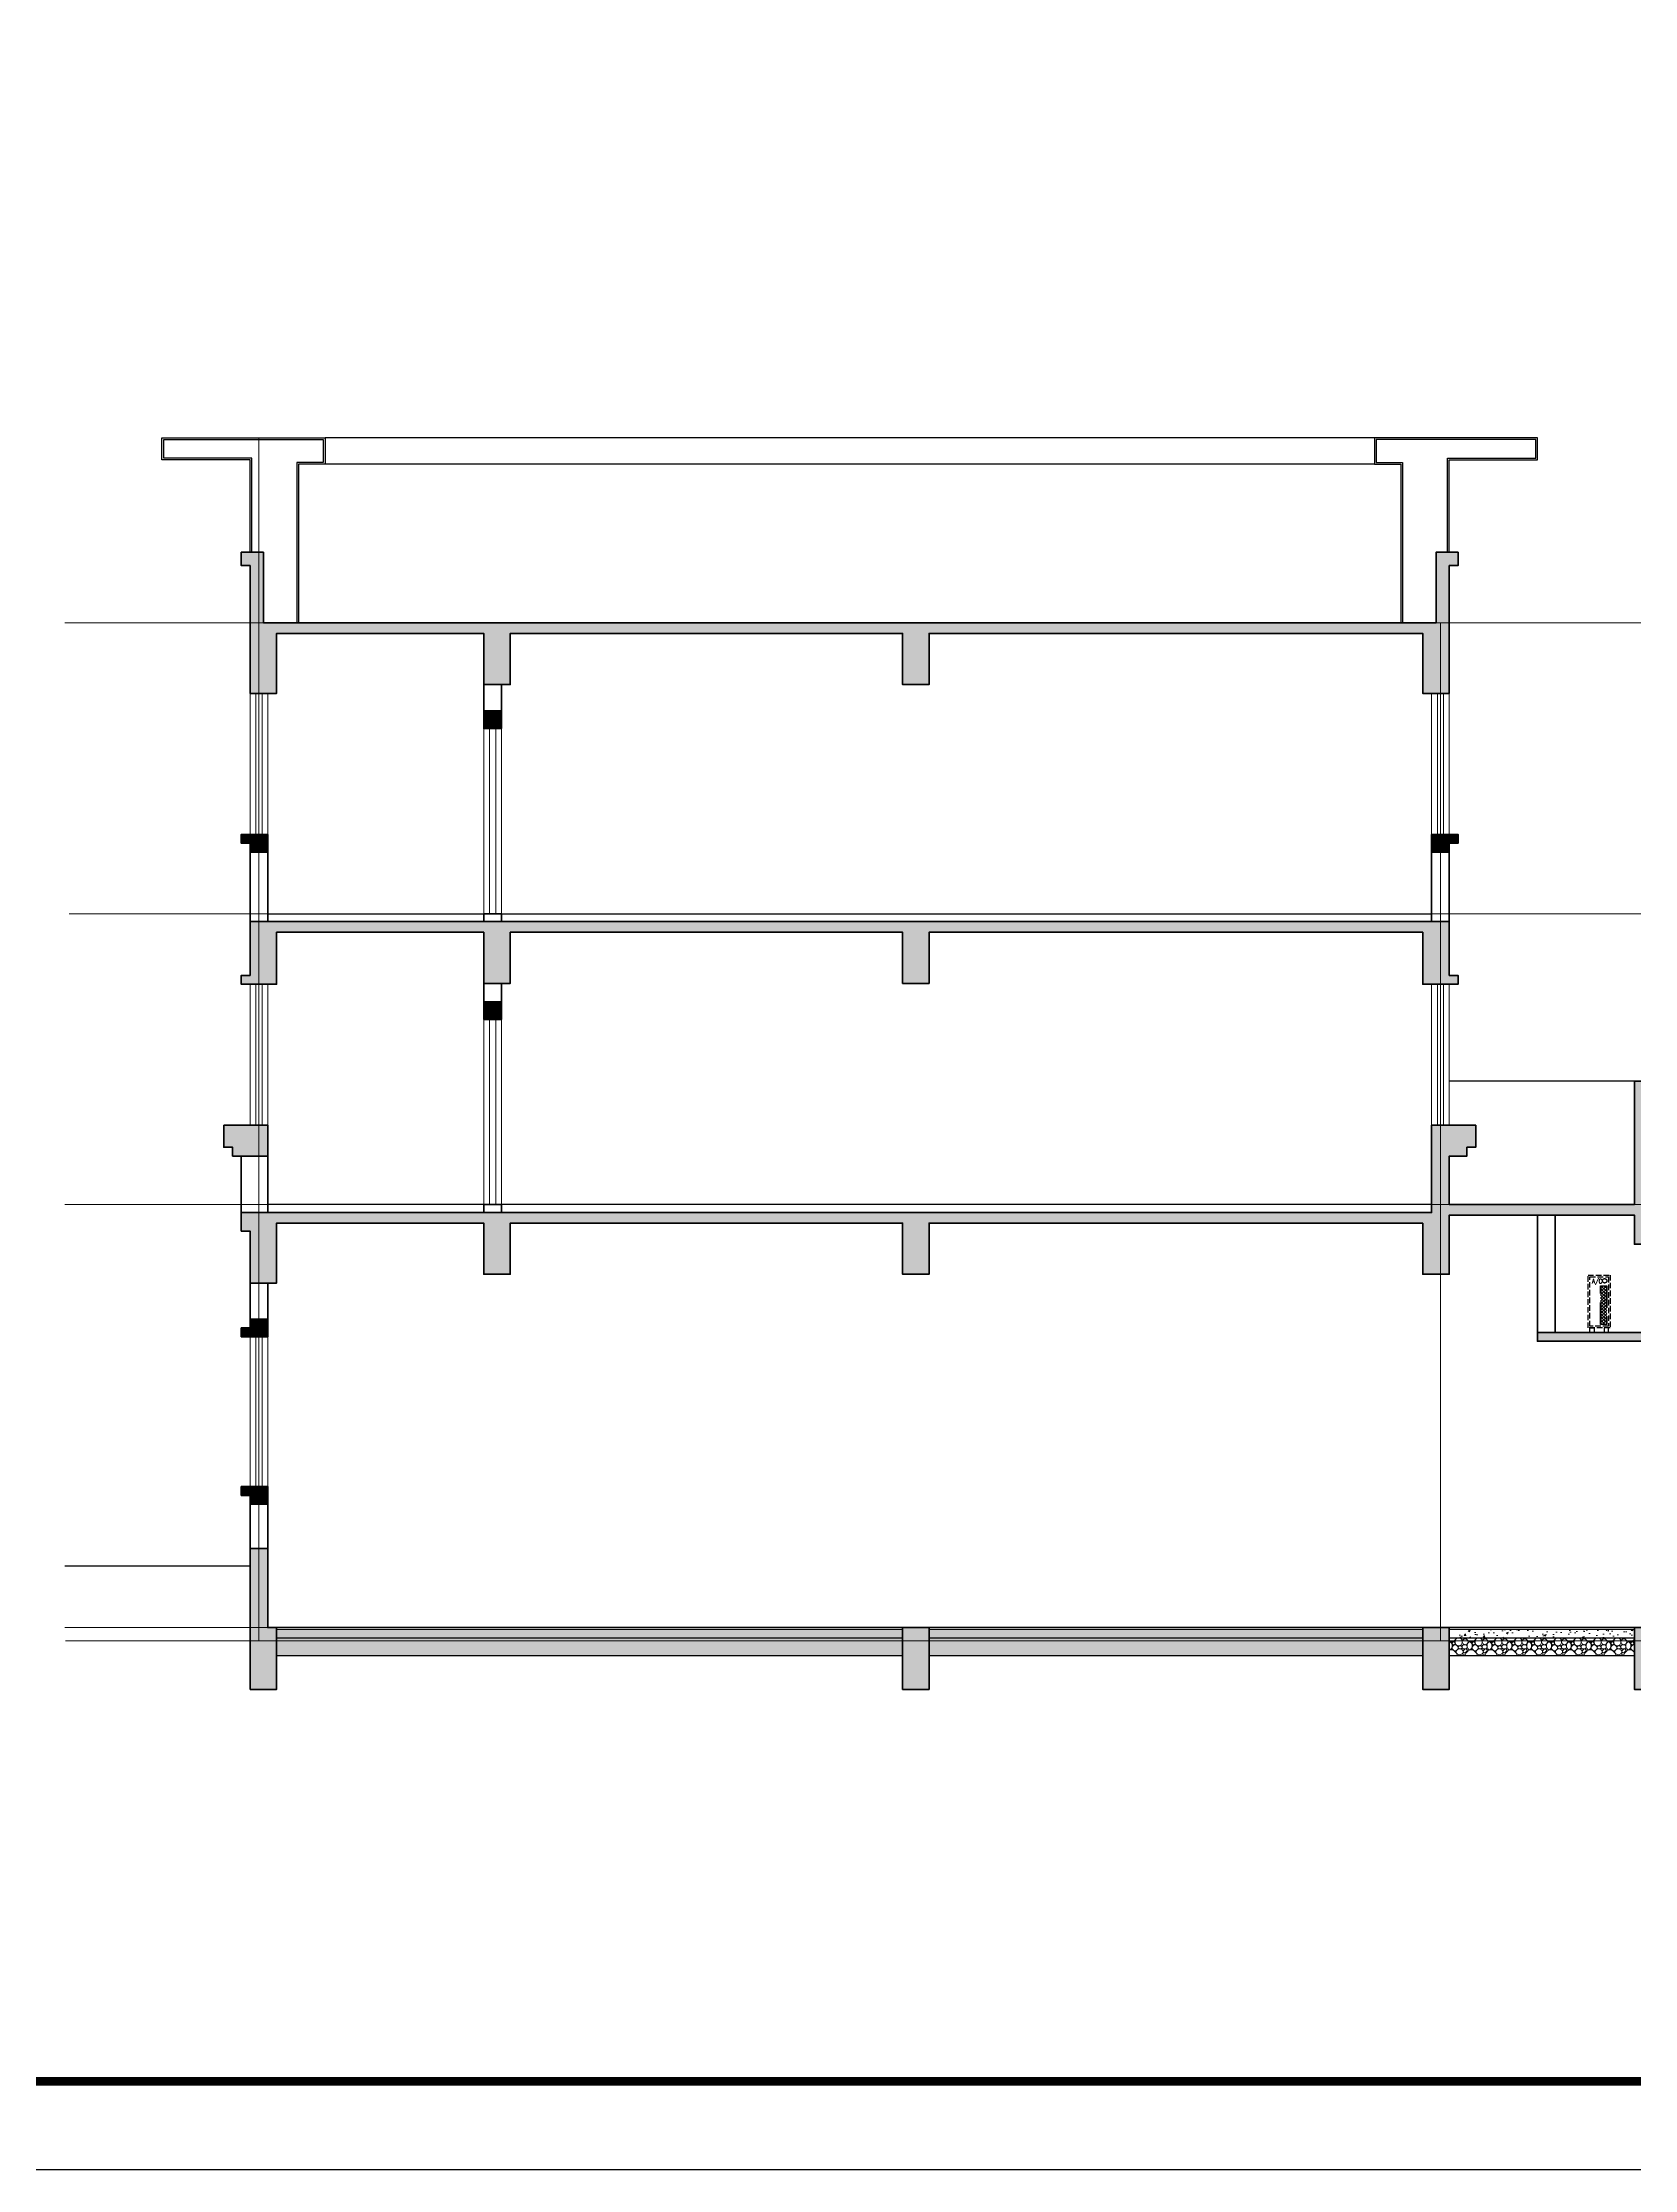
# Model space of a CAD drawing. Extents: x 1188826 to 1909461, y 608442 to 1651179.
# Drawn here: x 1327463 to 1345517, y 803485 to 827615 of the extents above; entities that cross this region are included whole.
import ezdxf

# ---------------------------------------------------------------- set-up
doc = ezdxf.new("R2010")
doc.units = 0
doc.header["$LTSCALE"] = 1000
doc.header["$MEASUREMENT"] = 0
for name, pattern in [('ACAD_ISO10W100', [18.5, 12, -3, 0.5, -3]), ('DASH', [0.35, 0.25, -0.1]), ('DOTE', [2.42, 2, -0.2, 0.02, -0.2])]:
    doc.linetypes.add(name, pattern=pattern)
for name, color, linetype in [('A-WA-M(面层)', 43, 'Continuous'), ('WIN', 4, 'Continuous'), ('图框', 140, 'Continuous'), ('空调外机', 132, 'Continuous'), ('立面-1', 13, 'Continuous'), ('立面-2', 45, 'Continuous'), ('辅助线', 251, 'Continuous')]:
    doc.layers.add(name, color=color, linetype=linetype)
for name, color, linetype, lineweight in [('DOTE', 19, 'DOTE', 9), ('PUB_HATCH', 8, 'Continuous', 9), ('WALL', 9, 'Continuous', 40), ('WINDOW', 144, 'Continuous', 15)]:
    doc.layers.add(name, color=color, linetype=linetype, lineweight=lineweight)
doc.styles.add('HZ', font='txt.shx', dxfattribs={"width": 0.9, "bigfont": 'hztxt.shx'})

# ---------------------------------------------------------------- blocks, each defined once
blk = doc.blocks.new('A$C63856392')
at = {"layer": '空调外机', "linetype": 'DASH'}
h = blk.add_hatch(dxfattribs=at)
h.set_pattern_fill('NET', color=256, scale=200, angle=45, style=0)
h.set_pattern_definition([(45, (-333662.741, 700712.276), (-17.6776695, 17.6776695), []), (135, (-333662.741, 700712.276), (-17.6776695, -17.6776695), [])])
h.paths.add_polyline_path([(140, 90), (210, 90), (210, 530), (140, 530)])
at = {"layer": '空调外机', "linetype": 'DASH', "ltscale": 0.25}
for points in [[(0, 650), (250, 650), (250, 50), (0, 50)], [(20, 630), (230, 630), (230, 70), (20, 70)]]:
    blk.add_lwpolyline(points, close=True, dxfattribs=at)
at = {"layer": '空调外机', "linetype": 'DASH'}
for points in [[(140, 530), (210, 530), (210, 90), (140, 90)], [(20, 50), (70, 50), (70, 0), (20, 0)], [(230, 50), (180, 50), (180, 0), (230, 0)]]:
    blk.add_lwpolyline(points, close=True, dxfattribs=at)
blk.add_circle((187, 585), 25, dxfattribs=at)
at = {"layer": '空调外机', "linetype": 'DASH', "style": 'HZ', "width": 0.8}
blk.add_text('A/C', height=50, dxfattribs=at).set_placement((44, 556))

msp = doc.modelspace()

# ---------------------------------------------------------------- hatches: boundary and pattern name
at = {"layer": 'PUB_HATCH'}
for points in [[(1329817, 821682), (1329817, 820232), (1330117, 820232), (1330117, 820912), (1332467, 820912), (1332467, 820332), (1332767, 820332), (1332767, 820912), (1337217, 820912), (1337217, 820332), (1337517, 820332), (1337517, 820912), (1343117, 820912), (1343117, 820232), (1343417, 820232), (1343417, 821682), (1343517, 821682), (1343517, 821832), (1343267, 821832), (1343267, 821032), (1329967, 821032), (1329967, 821832), (1329717, 821832), (1329717, 821682)], [(1332467, 820032), (1332667, 820032), (1332667, 819832), (1332467, 819832)], [(1330017, 818632), (1329717, 818632), (1329717, 818532), (1329817, 818532), (1329817, 818432), (1330017, 818432)], [(1343217, 818632), (1343517, 818632), (1343517, 818532), (1343417, 818532), (1343417, 818432), (1343217, 818432)], [(1332467, 817522), (1332467, 816942), (1332767, 816942), (1332767, 817522), (1337217, 817522), (1337217, 816942), (1337517, 816942), (1337517, 817522), (1343117, 817522), (1343117, 816932), (1343517, 816932), (1343517, 817032), (1343417, 817032), (1343417, 817642), (1329817, 817642), (1329817, 817032), (1329717, 817032), (1329717, 816932), (1330117, 816932), (1330117, 817522)], [(1332467, 816732), (1332667, 816732), (1332667, 816532), (1332467, 816532)], [(1343117, 814222), (1337517, 814222), (1337517, 813642), (1337217, 813642), (1337217, 814222), (1332767, 814222), (1332767, 813642), (1332467, 813642), (1332467, 814222), (1330117, 814222), (1330117, 813542), (1329817, 813542), (1329817, 814132), (1329717, 814132), (1329717, 814342), (1343217, 814342), (1343217, 815332), (1343717, 815332), (1343717, 815082), (1343617, 815082), (1343617, 814982), (1343417, 814982), (1343417, 814432), (1345517, 814432), (1345517, 815832), (1346117, 815832), (1346117, 815732), (1346017, 815732), (1346017, 815582), (1346117, 815582), (1346117, 815482), (1345617, 815482), (1345617, 814682), (1345817, 814682), (1345817, 814282), (1346017, 814282), (1346017, 814182), (1345817, 814182), (1345817, 813982), (1345517, 813982), (1345517, 814312), (1343417, 814312), (1343417, 813642), (1343117, 813642)], [(1329517, 815332), (1330017, 815332), (1330017, 814982), (1329617, 814982), (1329617, 815082), (1329517, 815082)], [(1329717, 812932), (1330017, 812932), (1330017, 813132), (1329817, 813132), (1329817, 813032), (1329717, 813032)], [(1345917, 813182), (1345617, 813182), (1345617, 812982), (1344417, 812982), (1344417, 812882), (1345817, 812882), (1345817, 813082), (1345917, 813082)], [(1330017, 811232), (1329717, 811232), (1329717, 811132), (1329817, 811132), (1329817, 811032), (1330017, 811032)], [(1329817, 808932), (1329817, 810532), (1330017, 810532), (1330017, 809632), (1330117, 809632), (1330117, 808932)], [(1337517, 809632), (1337217, 809632), (1337217, 808932), (1337517, 808932)], [(1343417, 809632), (1343117, 809632), (1343117, 808932), (1343417, 808932)], [(1345817, 809632), (1345517, 809632), (1345517, 808932), (1345817, 808932)]]:
    msp.add_hatch(color=256, dxfattribs=at).paths.add_polyline_path(points)
at = {"layer": 'PUB_HATCH', "linetype": 'Continuous'}
h = msp.add_hatch(dxfattribs=at)
h.set_pattern_fill('混凝土', color=256, scale=30, style=0)
h.set_pattern_definition([(50, (-87427.83, 0), (215.178055, -18.82564), [22.5, -247.5]), (355, (-87427.83, 0), (-41.6254, 225.65764), [18, -198]), (100.4514, (-87409.9, -1.57), (173.552815, 206.831863), [19.122057, -210.342634]), (46.1842, (-87427.83, 60), (320.172315, -49.655704), [33.75, -371.25]), (96.6356, (-87401.15, 55.86), (280.39881, 292.23536), [28.683086, -315.5139]), (351.1842, (-87427.83, 60), (280.398584, 292.23558), [27, -297]), (21, (-87397.83, 45), (179.072116, -120.785667), [22.5, -247.5]), (326, (-87397.83, 45), (72.9946, 217.545014), [18, -198]), (71.4514, (-87382.9, 34.93), (252.066789, 96.75915), [19.122057, -210.342634]), (37.5, (-87427.83, 0), (3.6479566, 99.868156), [0, -195.6, 0, -201, 0, -198.75]), (7.5, (-87427.83, 0), (78.920861, 118.3235136), [0, -114.6, 0, -191.1, 0, -75.75]), (327.5, (-87494.73, 0), (160.146731, -6.7664615), [0, -75, 0, -234, 0, -310.5]), (317.5, (-87524.73, 0), (174.955851, 30.031495), [0, -97.5, 0, -155.4, 0, -220.5])])
h.paths.add_polyline_path([(1337217, 809512), (1337217, 809612), (1330117, 809612), (1330117, 809512)])
h = msp.add_hatch(dxfattribs=at)
h.set_pattern_fill('混凝土', color=256, scale=30, style=0)
h.set_pattern_definition([(50, (-80027.83, -4e-06), (215.178055, -18.82564), [22.5, -247.5]), (355, (-80027.83, -4e-06), (-41.6254, 225.65764), [18, -198]), (100.4514, (-80009.9, -1.57), (173.552815, 206.831863), [19.122057, -210.342634]), (46.1842, (-80027.83, 60), (320.172315, -49.655704), [33.75, -371.25]), (96.6356, (-80001.15, 55.86), (280.39881, 292.23536), [28.683086, -315.5139]), (351.1842, (-80027.83, 60), (280.398584, 292.23558), [27, -297]), (21, (-79997.83, 45), (179.072116, -120.785667), [22.5, -247.5]), (326, (-79997.83, 45), (72.9946, 217.545014), [18, -198]), (71.4514, (-79982.9, 34.93), (252.066789, 96.75915), [19.122057, -210.342634]), (37.5, (-80027.83, -4e-06), (3.6479566, 99.868156), [0, -195.6, 0, -201, 0, -198.75]), (7.5, (-80027.83, -4e-06), (78.920861, 118.3235136), [0, -114.6, 0, -191.1, 0, -75.75]), (327.5, (-80094.73, -4e-06), (160.146731, -6.7664615), [0, -75, 0, -234, 0, -310.5]), (317.5, (-80124.73, -4e-06), (174.955851, 30.031495), [0, -97.5, 0, -155.4, 0, -220.5])])
h.paths.add_polyline_path([(1343117, 809512), (1343117, 809612), (1337517, 809612), (1337517, 809512)])
h = msp.add_hatch(dxfattribs=at)
h.set_pattern_fill('混凝土', color=256, scale=30, style=0)
h.set_pattern_definition([(50, (-74127.83, -4e-06), (215.178055, -18.82564), [22.5, -247.5]), (355, (-74127.83, -4e-06), (-41.6254, 225.65764), [18, -198]), (100.4514, (-74109.9, -1.57), (173.552815, 206.831863), [19.122057, -210.342634]), (46.1842, (-74127.83, 60), (320.172315, -49.655704), [33.75, -371.25]), (96.6356, (-74101.15, 55.86), (280.39881, 292.23536), [28.683086, -315.5139]), (351.1842, (-74127.83, 60), (280.398584, 292.23558), [27, -297]), (21, (-74097.83, 45), (179.072116, -120.785667), [22.5, -247.5]), (326, (-74097.83, 45), (72.9946, 217.545014), [18, -198]), (71.4514, (-74082.9, 34.93), (252.066789, 96.75915), [19.122057, -210.342634]), (37.5, (-74127.83, -4e-06), (3.6479566, 99.868156), [0, -195.6, 0, -201, 0, -198.75]), (7.5, (-74127.83, -4e-06), (78.920861, 118.3235136), [0, -114.6, 0, -191.1, 0, -75.75]), (327.5, (-74194.73, -4e-06), (160.146731, -6.7664615), [0, -75, 0, -234, 0, -310.5]), (317.5, (-74224.73, -4e-06), (174.955851, 30.031495), [0, -97.5, 0, -155.4, 0, -220.5])])
h.paths.add_polyline_path([(1345517, 809512), (1345517, 809612), (1343417, 809612), (1343417, 809512)])
h = msp.add_hatch(dxfattribs=at)
h.set_pattern_fill('卵石砌体', color=256, scale=30, style=0)
h.set_pattern_definition([(0, (-87270.33, 0), (0, 225), [11.25, -33.75, 11.25, -168.75]), (0, (-87214.08, 22.5), (0, 225), [11.25, -213.75]), (0, (-87326.58, 45), (0, 225), [22.5, -202.5]), (0, (-87382.83, 56.25), (0, 225), [33.75, -191.25]), (0, (-87270.33, 67.5), (0, 225), [22.5, -22.5, 33.75, -146.25]), (0, (-87281.58, 101.25), (0, 225), [33.75, -191.25]), (0, (-87337.83, 112.5), (0, 225), [33.75, -78.75, 33.75, -78.75]), (0, (-87382.83, 146.25), (0, 225), [33.75, -11.25, 11.25, -168.75]), (0, (-87236.58, 168.75), (0, 225), [11.25, -213.75]), (0, (-87281.58, 191.25), (0, 225), [22.5, -202.5]), (90, (-87427.83, 202.5), (-225, 1e-14), [22.5, -202.5]), (90, (-87405.33, 45), (-225, 1e-14), [11.25, -22.5, 33.75, -157.5]), (90, (-87349.08, 67.5), (-225, 1e-14), [45, -11.25, 11.25, -157.5]), (90, (-87315.33, 123.75), (-225, 1e-14), [33.75, -191.25]), (90, (-87304.08, 22.5), (-225, 1e-14), [22.5, -202.5]), (90, (-87292.83, 202.5), (-225, 1e-14), [22.5, -202.5]), (90, (-87281.58, 67.5), (-225, 1e-14), [22.5, -112.5, 11.25, -78.75]), (90, (-87247.83, 180), (-225, 1e-14), [11.25, -11.25, 11.25, -191.25]), (90, (-87236.58, 78.75), (-225, 1e-14), [22.5, -33.75, 22.5, -146.25]), (90, (-87225.33, 22.5), (-225, 1e-14), [22.5, -202.5]), (45, (-87416.58, 22.5), (1e-14, 225), [31.819725, -63.639606, 47.7297, -175.009017]), (45, (-87427.83, 22.5), (1e-14, 225), [31.819805, -286.378245]), (45, (-87304.08, 45), (1e-14, 225), [31.819805, -286.378245]), (45, (-87326.58, 157.5), (1e-14, 225), [31.819805, -286.378245]), (45, (-87225.33, 45), (1e-14, 225), [31.819805, -286.378245]), (45, (-87416.58, 67.5), (1e-14, 225), [15.909902, -302.28813]), (45, (-87394.08, 135), (1e-14, 225), [15.909902, -302.28813]), (45, (-87371.58, 56.25), (1e-14, 225), [15.909902, -302.28813]), (45, (-87349.08, 135), (1e-14, 225), [15.909902, -302.28813]), (45, (-87281.58, 90), (1e-14, 225), [15.909902, -302.28813]), (45, (-87281.58, 213.75), (1e-14, 225), [15.909902, -302.28813]), (45, (-87259.08, 191.25), (1e-14, 225), [15.909902, -302.28813]), (45, (-87247.83, 67.5), (1e-14, 225), [15.909902, -302.28813]), (45, (-87236.58, 11.25), (1e-14, 225), [15.909902, -302.28813]), (45, (-87236.58, 101.25), (1e-14, 225), [15.909902, -302.28813]), (45, (-87236.58, 213.75), (1e-14, 225), [15.909902, -302.28813]), (45, (-87225.33, 168.75), (1e-14, 225), [15.909902, -302.28813]), (135, (-87270.33, 191.25), (-225, 1e-14), [15.909902, -302.28813]), (135, (-87247.83, 213.75), (-225, 1e-14), [15.909902, -302.28813]), (135, (-87236.58, 168.75), (-225, 1e-14), [15.909902, -302.28813]), (135, (-87202.83, 213.75), (-225, 1e-14), [15.909902, -302.28813]), (135, (-87315.33, 135), (-225, 1e-14), [15.909902, -302.28813]), (135, (-87337.83, 112.5), (-225, 1e-14), [15.909902, -302.28813]), (135, (-87405.33, 56.25), (-225, 1e-14), [15.909902, -302.28813]), (135, (-87382.83, 56.25), (-225, 1e-14), [15.909902, -302.28813]), (135, (-87360.33, 135), (-225, 1e-14), [15.909902, -302.28813]), (135, (-87405.33, 101.25), (-225, 1e-14), [15.909902, -302.28813]), (135, (-87270.33, 67.5), (-225, 1e-14), [15.909902, -302.28813]), (135, (-87236.58, 90), (-225, 1e-14), [15.909902, -302.28813]), (135, (-87225.33, 45), (-225, 1e-14), [15.909902, -302.28813]), (135, (-87225.33, 67.5), (-225, 1e-14), [15.909902, -302.28813]), (135, (-87214.08, 22.5), (-225, 1e-14), [15.909902, -302.28813]), (135, (-87394.08, 157.5), (-225, 1e-14), [31.819805, -286.378245]), (135, (-87281.58, 90), (-225, 1e-14), [31.819805, -286.378245]), (135, (-87292.83, 11.25), (-225, 1e-14), [79.549513, -238.648536]), (26.565051, (-87427.83, 112.5), (224.999999, 2e-06), [25.155, -477.96027]), (26.565051, (-87394.08, 45), (224.999999, 2e-06), [25.155, -477.96027]), (26.565051, (-87349.08, 146.25), (224.999999, 2e-06), [25.155, -477.96027]), (26.565051, (-87259.08, 0), (224.999999, 2e-06), [25.155, -477.96027]), (26.565051, (-87292.83, 56.25), (224.999999, 2e-06), [25.155, -477.96027]), (26.565051, (-87270.33, 101.25), (224.999999, 2e-06), [25.155, -477.96027]), (26.565051, (-87304.08, 180), (224.999999, 2e-06), [25.155, -477.96027]), (26.565051, (-87225.33, 168.75), (224.999999, 2e-06), [25.155, -477.96027]), (63.434949, (-87405.33, 112.5), (2e-07, 225), [25.155, -477.96027]), (63.434949, (-87405.33, 123.75), (2e-07, 225), [25.155, -477.96027]), (63.434949, (-87315.33, 157.5), (2e-07, 225), [50.31, -452.80527]), (63.434949, (-87236.58, 146.25), (2e-07, 225), [25.155, -477.96027]), (63.434949, (-87247.83, 112.5), (2e-07, 225), [25.155, -477.96027]), (63.434949, (-87360.33, 67.5), (2e-07, 225), [25.155, -477.96027]), (63.434949, (-87247.83, 191.25), (2e-07, 225), [25.155, -477.96027]), (63.434949, (-87214.08, 180), (2e-07, 225), [25.155, -477.96027]), (116.565051, (-87416.58, 180), (-2e-06, 224.999999), [25.155, -477.96027]), (116.565051, (-87292.83, 0), (-2e-06, 224.999999), [25.155, -477.96027]), (116.565051, (-87394.08, 146.25), (-2e-06, 224.999999), [25.155, -477.96027]), (116.565051, (-87225.33, 123.75), (-2e-06, 224.999999), [25.155, -477.96027]), (116.565051, (-87304.08, 112.5), (-2e-06, 224.999999), [25.155, -477.96027]), (116.565051, (-87236.58, 157.5), (-2e-06, 224.999999), [25.155, -477.96027]), (116.565051, (-87349.08, 112.5), (-2e-06, 224.999999), [25.155, -477.96027]), (116.565051, (-87394.08, 67.5), (-2e-06, 224.999999), [25.155, -477.96027]), (153.434949, (-87405.33, 168.75), (-225, 2e-07), [25.155, -477.96027]), (153.434949, (-87326.58, 45), (-225, 2e-07), [25.155, -477.96027]), (153.434949, (-87371.58, 146.25), (-225, 2e-07), [25.155, -477.96027]), (153.434949, (-87236.58, 56.25), (-225, 2e-07), [25.155, -477.96027]), (153.434949, (-87270.33, 0), (-225, 2e-07), [25.155, -477.96027]), (153.434949, (-87247.83, 180), (-225, 2e-07), [25.155, -477.96027]), (153.434949, (-87281.58, 101.25), (-225, 2e-07), [25.155, -477.96027]), (153.434949, (-87405.33, 168.75), (-225, 2e-07), [25.155, -477.96027]), (153.434949, (-87202.83, 112.5), (-225, 2e-07), [25.155, -477.96027]), (243.434949, (-87416.58, 22.5), (-2e-07, -225), [25.155, -477.96027])])
h.paths.add_polyline_path([(1337217, 809312), (1337217, 809512), (1330117, 809512), (1330117, 809312)])
h = msp.add_hatch(dxfattribs=at)
h.set_pattern_fill('卵石砌体', color=256, scale=30, style=0)
h.set_pattern_definition([(0, (-79870.33, -4e-06), (0, 225), [11.25, -33.75, 11.25, -168.75]), (0, (-79814.08, 22.5), (0, 225), [11.25, -213.75]), (0, (-79926.58, 45), (0, 225), [22.5, -202.5]), (0, (-79982.83, 56.25), (0, 225), [33.75, -191.25]), (0, (-79870.33, 67.5), (0, 225), [22.5, -22.5, 33.75, -146.25]), (0, (-79881.58, 101.25), (0, 225), [33.75, -191.25]), (0, (-79937.83, 112.5), (0, 225), [33.75, -78.75, 33.75, -78.75]), (0, (-79982.83, 146.25), (0, 225), [33.75, -11.25, 11.25, -168.75]), (0, (-79836.58, 168.75), (0, 225), [11.25, -213.75]), (0, (-79881.58, 191.25), (0, 225), [22.5, -202.5]), (90, (-80027.83, 202.5), (-225, 1e-14), [22.5, -202.5]), (90, (-80005.33, 45), (-225, 1e-14), [11.25, -22.5, 33.75, -157.5]), (90, (-79949.08, 67.5), (-225, 1e-14), [45, -11.25, 11.25, -157.5]), (90, (-79915.33, 123.75), (-225, 1e-14), [33.75, -191.25]), (90, (-79904.08, 22.5), (-225, 1e-14), [22.5, -202.5]), (90, (-79892.83, 202.5), (-225, 1e-14), [22.5, -202.5]), (90, (-79881.58, 67.5), (-225, 1e-14), [22.5, -112.5, 11.25, -78.75]), (90, (-79847.83, 180), (-225, 1e-14), [11.25, -11.25, 11.25, -191.25]), (90, (-79836.58, 78.75), (-225, 1e-14), [22.5, -33.75, 22.5, -146.25]), (90, (-79825.33, 22.5), (-225, 1e-14), [22.5, -202.5]), (45, (-80016.58, 22.5), (1e-14, 225), [31.819725, -63.639606, 47.7297, -175.009017]), (45, (-80027.83, 22.5), (1e-14, 225), [31.819805, -286.378245]), (45, (-79904.08, 45), (1e-14, 225), [31.819805, -286.378245]), (45, (-79926.58, 157.5), (1e-14, 225), [31.819805, -286.378245]), (45, (-79825.33, 45), (1e-14, 225), [31.819805, -286.378245]), (45, (-80016.58, 67.5), (1e-14, 225), [15.909902, -302.28813]), (45, (-79994.08, 135), (1e-14, 225), [15.909902, -302.28813]), (45, (-79971.58, 56.25), (1e-14, 225), [15.909902, -302.28813]), (45, (-79949.08, 135), (1e-14, 225), [15.909902, -302.28813]), (45, (-79881.58, 90), (1e-14, 225), [15.909902, -302.28813]), (45, (-79881.58, 213.75), (1e-14, 225), [15.909902, -302.28813]), (45, (-79859.08, 191.25), (1e-14, 225), [15.909902, -302.28813]), (45, (-79847.83, 67.5), (1e-14, 225), [15.909902, -302.28813]), (45, (-79836.58, 11.25), (1e-14, 225), [15.909902, -302.28813]), (45, (-79836.58, 101.25), (1e-14, 225), [15.909902, -302.28813]), (45, (-79836.58, 213.75), (1e-14, 225), [15.909902, -302.28813]), (45, (-79825.33, 168.75), (1e-14, 225), [15.909902, -302.28813]), (135, (-79870.33, 191.25), (-225, 1e-14), [15.909902, -302.28813]), (135, (-79847.83, 213.75), (-225, 1e-14), [15.909902, -302.28813]), (135, (-79836.58, 168.75), (-225, 1e-14), [15.909902, -302.28813]), (135, (-79802.83, 213.75), (-225, 1e-14), [15.909902, -302.28813]), (135, (-79915.33, 135), (-225, 1e-14), [15.909902, -302.28813]), (135, (-79937.83, 112.5), (-225, 1e-14), [15.909902, -302.28813]), (135, (-80005.33, 56.25), (-225, 1e-14), [15.909902, -302.28813]), (135, (-79982.83, 56.25), (-225, 1e-14), [15.909902, -302.28813]), (135, (-79960.33, 135), (-225, 1e-14), [15.909902, -302.28813]), (135, (-80005.33, 101.25), (-225, 1e-14), [15.909902, -302.28813]), (135, (-79870.33, 67.5), (-225, 1e-14), [15.909902, -302.28813]), (135, (-79836.58, 90), (-225, 1e-14), [15.909902, -302.28813]), (135, (-79825.33, 45), (-225, 1e-14), [15.909902, -302.28813]), (135, (-79825.33, 67.5), (-225, 1e-14), [15.909902, -302.28813]), (135, (-79814.08, 22.5), (-225, 1e-14), [15.909902, -302.28813]), (135, (-79994.08, 157.5), (-225, 1e-14), [31.819805, -286.378245]), (135, (-79881.58, 90), (-225, 1e-14), [31.819805, -286.378245]), (135, (-79892.83, 11.25), (-225, 1e-14), [79.549513, -238.648536]), (26.565051, (-80027.83, 112.5), (224.999999, 2e-06), [25.155, -477.96027]), (26.565051, (-79994.08, 45), (224.999999, 2e-06), [25.155, -477.96027]), (26.565051, (-79949.08, 146.25), (224.999999, 2e-06), [25.155, -477.96027]), (26.565051, (-79859.08, -4e-06), (224.999999, 2e-06), [25.155, -477.96027]), (26.565051, (-79892.83, 56.25), (224.999999, 2e-06), [25.155, -477.96027]), (26.565051, (-79870.33, 101.25), (224.999999, 2e-06), [25.155, -477.96027]), (26.565051, (-79904.08, 180), (224.999999, 2e-06), [25.155, -477.96027]), (26.565051, (-79825.33, 168.75), (224.999999, 2e-06), [25.155, -477.96027]), (63.434949, (-80005.33, 112.5), (2e-07, 225), [25.155, -477.96027]), (63.434949, (-80005.33, 123.75), (2e-07, 225), [25.155, -477.96027]), (63.434949, (-79915.33, 157.5), (2e-07, 225), [50.31, -452.80527]), (63.434949, (-79836.58, 146.25), (2e-07, 225), [25.155, -477.96027]), (63.434949, (-79847.83, 112.5), (2e-07, 225), [25.155, -477.96027]), (63.434949, (-79960.33, 67.5), (2e-07, 225), [25.155, -477.96027]), (63.434949, (-79847.83, 191.25), (2e-07, 225), [25.155, -477.96027]), (63.434949, (-79814.08, 180), (2e-07, 225), [25.155, -477.96027]), (116.565051, (-80016.58, 180), (-2e-06, 224.999999), [25.155, -477.96027]), (116.565051, (-79892.83, -4e-06), (-2e-06, 224.999999), [25.155, -477.96027]), (116.565051, (-79994.08, 146.25), (-2e-06, 224.999999), [25.155, -477.96027]), (116.565051, (-79825.33, 123.75), (-2e-06, 224.999999), [25.155, -477.96027]), (116.565051, (-79904.08, 112.5), (-2e-06, 224.999999), [25.155, -477.96027]), (116.565051, (-79836.58, 157.5), (-2e-06, 224.999999), [25.155, -477.96027]), (116.565051, (-79949.08, 112.5), (-2e-06, 224.999999), [25.155, -477.96027]), (116.565051, (-79994.08, 67.5), (-2e-06, 224.999999), [25.155, -477.96027]), (153.434949, (-80005.33, 168.75), (-225, 2e-07), [25.155, -477.96027]), (153.434949, (-79926.58, 45), (-225, 2e-07), [25.155, -477.96027]), (153.434949, (-79971.58, 146.25), (-225, 2e-07), [25.155, -477.96027]), (153.434949, (-79836.58, 56.25), (-225, 2e-07), [25.155, -477.96027]), (153.434949, (-79870.33, -4e-06), (-225, 2e-07), [25.155, -477.96027]), (153.434949, (-79847.83, 180), (-225, 2e-07), [25.155, -477.96027]), (153.434949, (-79881.58, 101.25), (-225, 2e-07), [25.155, -477.96027]), (153.434949, (-80005.33, 168.75), (-225, 2e-07), [25.155, -477.96027]), (153.434949, (-79802.83, 112.5), (-225, 2e-07), [25.155, -477.96027]), (243.434949, (-80016.58, 22.5), (-2e-07, -225), [25.155, -477.96027])])
h.paths.add_polyline_path([(1343117, 809312), (1343117, 809512), (1337517, 809512), (1337517, 809312)])
h = msp.add_hatch(dxfattribs=at)
h.set_pattern_fill('卵石砌体', color=256, scale=30, style=0)
h.set_pattern_definition([(0, (-73970.33, -4e-06), (0, 225), [11.25, -33.75, 11.25, -168.75]), (0, (-73914.08, 22.5), (0, 225), [11.25, -213.75]), (0, (-74026.58, 45), (0, 225), [22.5, -202.5]), (0, (-74082.83, 56.25), (0, 225), [33.75, -191.25]), (0, (-73970.33, 67.5), (0, 225), [22.5, -22.5, 33.75, -146.25]), (0, (-73981.58, 101.25), (0, 225), [33.75, -191.25]), (0, (-74037.83, 112.5), (0, 225), [33.75, -78.75, 33.75, -78.75]), (0, (-74082.83, 146.25), (0, 225), [33.75, -11.25, 11.25, -168.75]), (0, (-73936.58, 168.75), (0, 225), [11.25, -213.75]), (0, (-73981.58, 191.25), (0, 225), [22.5, -202.5]), (90, (-74127.83, 202.5), (-225, 1e-14), [22.5, -202.5]), (90, (-74105.33, 45), (-225, 1e-14), [11.25, -22.5, 33.75, -157.5]), (90, (-74049.08, 67.5), (-225, 1e-14), [45, -11.25, 11.25, -157.5]), (90, (-74015.33, 123.75), (-225, 1e-14), [33.75, -191.25]), (90, (-74004.08, 22.5), (-225, 1e-14), [22.5, -202.5]), (90, (-73992.83, 202.5), (-225, 1e-14), [22.5, -202.5]), (90, (-73981.58, 67.5), (-225, 1e-14), [22.5, -112.5, 11.25, -78.75]), (90, (-73947.83, 180), (-225, 1e-14), [11.25, -11.25, 11.25, -191.25]), (90, (-73936.58, 78.75), (-225, 1e-14), [22.5, -33.75, 22.5, -146.25]), (90, (-73925.33, 22.5), (-225, 1e-14), [22.5, -202.5]), (45, (-74116.58, 22.5), (1e-14, 225), [31.819725, -63.639606, 47.7297, -175.009017]), (45, (-74127.83, 22.5), (1e-14, 225), [31.819805, -286.378245]), (45, (-74004.08, 45), (1e-14, 225), [31.819805, -286.378245]), (45, (-74026.58, 157.5), (1e-14, 225), [31.819805, -286.378245]), (45, (-73925.33, 45), (1e-14, 225), [31.819805, -286.378245]), (45, (-74116.58, 67.5), (1e-14, 225), [15.909902, -302.28813]), (45, (-74094.08, 135), (1e-14, 225), [15.909902, -302.28813]), (45, (-74071.58, 56.25), (1e-14, 225), [15.909902, -302.28813]), (45, (-74049.08, 135), (1e-14, 225), [15.909902, -302.28813]), (45, (-73981.58, 90), (1e-14, 225), [15.909902, -302.28813]), (45, (-73981.58, 213.75), (1e-14, 225), [15.909902, -302.28813]), (45, (-73959.08, 191.25), (1e-14, 225), [15.909902, -302.28813]), (45, (-73947.83, 67.5), (1e-14, 225), [15.909902, -302.28813]), (45, (-73936.58, 11.25), (1e-14, 225), [15.909902, -302.28813]), (45, (-73936.58, 101.25), (1e-14, 225), [15.909902, -302.28813]), (45, (-73936.58, 213.75), (1e-14, 225), [15.909902, -302.28813]), (45, (-73925.33, 168.75), (1e-14, 225), [15.909902, -302.28813]), (135, (-73970.33, 191.25), (-225, 1e-14), [15.909902, -302.28813]), (135, (-73947.83, 213.75), (-225, 1e-14), [15.909902, -302.28813]), (135, (-73936.58, 168.75), (-225, 1e-14), [15.909902, -302.28813]), (135, (-73902.83, 213.75), (-225, 1e-14), [15.909902, -302.28813]), (135, (-74015.33, 135), (-225, 1e-14), [15.909902, -302.28813]), (135, (-74037.83, 112.5), (-225, 1e-14), [15.909902, -302.28813]), (135, (-74105.33, 56.25), (-225, 1e-14), [15.909902, -302.28813]), (135, (-74082.83, 56.25), (-225, 1e-14), [15.909902, -302.28813]), (135, (-74060.33, 135), (-225, 1e-14), [15.909902, -302.28813]), (135, (-74105.33, 101.25), (-225, 1e-14), [15.909902, -302.28813]), (135, (-73970.33, 67.5), (-225, 1e-14), [15.909902, -302.28813]), (135, (-73936.58, 90), (-225, 1e-14), [15.909902, -302.28813]), (135, (-73925.33, 45), (-225, 1e-14), [15.909902, -302.28813]), (135, (-73925.33, 67.5), (-225, 1e-14), [15.909902, -302.28813]), (135, (-73914.08, 22.5), (-225, 1e-14), [15.909902, -302.28813]), (135, (-74094.08, 157.5), (-225, 1e-14), [31.819805, -286.378245]), (135, (-73981.58, 90), (-225, 1e-14), [31.819805, -286.378245]), (135, (-73992.83, 11.25), (-225, 1e-14), [79.549513, -238.648536]), (26.565051, (-74127.83, 112.5), (224.999999, 2e-06), [25.155, -477.96027]), (26.565051, (-74094.08, 45), (224.999999, 2e-06), [25.155, -477.96027]), (26.565051, (-74049.08, 146.25), (224.999999, 2e-06), [25.155, -477.96027]), (26.565051, (-73959.08, -4e-06), (224.999999, 2e-06), [25.155, -477.96027]), (26.565051, (-73992.83, 56.25), (224.999999, 2e-06), [25.155, -477.96027]), (26.565051, (-73970.33, 101.25), (224.999999, 2e-06), [25.155, -477.96027]), (26.565051, (-74004.08, 180), (224.999999, 2e-06), [25.155, -477.96027]), (26.565051, (-73925.33, 168.75), (224.999999, 2e-06), [25.155, -477.96027]), (63.434949, (-74105.33, 112.5), (2e-07, 225), [25.155, -477.96027]), (63.434949, (-74105.33, 123.75), (2e-07, 225), [25.155, -477.96027]), (63.434949, (-74015.33, 157.5), (2e-07, 225), [50.31, -452.80527]), (63.434949, (-73936.58, 146.25), (2e-07, 225), [25.155, -477.96027]), (63.434949, (-73947.83, 112.5), (2e-07, 225), [25.155, -477.96027]), (63.434949, (-74060.33, 67.5), (2e-07, 225), [25.155, -477.96027]), (63.434949, (-73947.83, 191.25), (2e-07, 225), [25.155, -477.96027]), (63.434949, (-73914.08, 180), (2e-07, 225), [25.155, -477.96027]), (116.565051, (-74116.58, 180), (-2e-06, 224.999999), [25.155, -477.96027]), (116.565051, (-73992.83, -4e-06), (-2e-06, 224.999999), [25.155, -477.96027]), (116.565051, (-74094.08, 146.25), (-2e-06, 224.999999), [25.155, -477.96027]), (116.565051, (-73925.33, 123.75), (-2e-06, 224.999999), [25.155, -477.96027]), (116.565051, (-74004.08, 112.5), (-2e-06, 224.999999), [25.155, -477.96027]), (116.565051, (-73936.58, 157.5), (-2e-06, 224.999999), [25.155, -477.96027]), (116.565051, (-74049.08, 112.5), (-2e-06, 224.999999), [25.155, -477.96027]), (116.565051, (-74094.08, 67.5), (-2e-06, 224.999999), [25.155, -477.96027]), (153.434949, (-74105.33, 168.75), (-225, 2e-07), [25.155, -477.96027]), (153.434949, (-74026.58, 45), (-225, 2e-07), [25.155, -477.96027]), (153.434949, (-74071.58, 146.25), (-225, 2e-07), [25.155, -477.96027]), (153.434949, (-73936.58, 56.25), (-225, 2e-07), [25.155, -477.96027]), (153.434949, (-73970.33, -4e-06), (-225, 2e-07), [25.155, -477.96027]), (153.434949, (-73947.83, 180), (-225, 2e-07), [25.155, -477.96027]), (153.434949, (-73981.58, 101.25), (-225, 2e-07), [25.155, -477.96027]), (153.434949, (-74105.33, 168.75), (-225, 2e-07), [25.155, -477.96027]), (153.434949, (-73902.83, 112.5), (-225, 2e-07), [25.155, -477.96027]), (243.434949, (-74116.58, 22.5), (-2e-07, -225), [25.155, -477.96027])])
h.paths.add_polyline_path([(1345517, 809312), (1345517, 809512), (1343417, 809512), (1343417, 809312)])

# ---------------------------------------------------------------- linework, layer by layer
at = {"layer": 'A-WA-M(面层)'}
for points in [[(1330017, 817732), (1332467, 817732)], [(1332667, 817732), (1343217, 817732)], [(1332467, 814432), (1330017, 814432)], [(1343217, 814432), (1332667, 814432)], [(1337217, 809632), (1330117, 809632)], [(1337217, 809612), (1330117, 809612)], [(1343117, 809632), (1337517, 809632)], [(1343117, 809612), (1337517, 809612)], [(1345517, 809632), (1343417, 809632)], [(1345517, 809612), (1343417, 809612)], [(1337217, 809512), (1330117, 809512)], [(1343117, 809512), (1337517, 809512)], [(1345517, 809512), (1343417, 809512)], [(1337217, 809312), (1330117, 809312)], [(1343117, 809312), (1337517, 809312)], [(1345517, 809312), (1343417, 809312)]]:
    msp.add_lwpolyline(points, dxfattribs=at)
at = {"layer": 'DOTE', "linetype": 'ACAD_ISO10W100', "ltscale": 100}
for p, q in [((1329917, 823132), (1329917, 809632)), ((1348217, 821032), (1327717, 821032)), ((1329917, 821032), (1329917, 809482)), ((1343317, 821032), (1343317, 809482)), ((1348217, 817732), (1327763, 817732)), ((1348217, 814432), (1327717, 814432)), ((1348217, 809632), (1327717, 809632)), ((1348217, 809482), (1327724, 809482))]:
    msp.add_line(p, q, dxfattribs=at)
at = {"layer": 'WALL'}
for points in [[(1329817, 821682), (1329817, 820232), (1330117, 820232), (1330117, 820912), (1332467, 820912), (1332467, 820332), (1332767, 820332), (1332767, 820912), (1337217, 820912), (1337217, 820332), (1337517, 820332), (1337517, 820912), (1343117, 820912), (1343117, 820232), (1343417, 820232), (1343417, 821682), (1343517, 821682), (1343517, 821832), (1343267, 821832), (1343267, 821032), (1329967, 821032), (1329967, 821832), (1329717, 821832), (1329717, 821682), (1329817, 821682)], [(1332467, 817522), (1332467, 816942), (1332767, 816942), (1332767, 817522), (1337217, 817522), (1337217, 816942), (1337517, 816942), (1337517, 817522), (1343117, 817522), (1343117, 816932), (1343517, 816932), (1343517, 817032), (1343417, 817032), (1343417, 817642), (1329817, 817642), (1329817, 817032), (1329717, 817032), (1329717, 816932), (1330117, 816932), (1330117, 817522), (1332467, 817522)], [(1343117, 814222), (1337517, 814222), (1337517, 813642), (1337217, 813642), (1337217, 814222), (1332767, 814222), (1332767, 813642), (1332467, 813642), (1332467, 814222), (1330117, 814222), (1330117, 813542), (1329817, 813542), (1329817, 814132), (1329717, 814132), (1329717, 814342), (1343217, 814342), (1343217, 815332), (1343717, 815332), (1343717, 815082), (1343617, 815082), (1343617, 814982), (1343417, 814982), (1343417, 814432), (1345517, 814432), (1345517, 815832), (1346117, 815832)], [(1329517, 815332), (1330017, 815332), (1330017, 814982), (1329617, 814982), (1329617, 815082), (1329517, 815082), (1329517, 815332)], [(1345817, 813982), (1345517, 813982), (1345517, 814312), (1343417, 814312), (1343417, 813642), (1343117, 813642), (1343117, 814222)], [(1329717, 812932), (1330017, 812932), (1330017, 813132), (1329817, 813132), (1329817, 813032), (1329717, 813032), (1329717, 812932)], [(1345917, 813182), (1345617, 813182), (1345617, 812982), (1344417, 812982), (1344417, 812882), (1345817, 812882), (1345817, 813082), (1345917, 813082), (1345917, 813182)], [(1329817, 808932), (1329817, 810532), (1330017, 810532), (1330017, 809632), (1330117, 809632), (1330117, 808932), (1329817, 808932)]]:
    msp.add_lwpolyline(points, dxfattribs=at)
for points in [[(1332667, 820032), (1332467, 820032), (1332467, 820332), (1332667, 820332)], [(1332467, 820032), (1332667, 820032), (1332667, 819832), (1332467, 819832)], [(1330017, 818632), (1329717, 818632), (1329717, 818532), (1329817, 818532), (1329817, 818432), (1330017, 818432)], [(1343217, 818632), (1343517, 818632), (1343517, 818532), (1343417, 818532), (1343417, 818432), (1343217, 818432)], [(1330017, 818432), (1329817, 818432), (1329817, 817642), (1330017, 817642)], [(1343217, 818432), (1343417, 818432), (1343417, 817642), (1343217, 817642)], [(1332667, 817642), (1332467, 817642), (1332467, 817732), (1332667, 817732)], [(1332667, 816732), (1332467, 816732), (1332467, 816942), (1332667, 816942)], [(1332467, 816732), (1332667, 816732), (1332667, 816532), (1332467, 816532)], [(1329717, 814982), (1330017, 814982), (1330017, 814342), (1329717, 814342)], [(1332667, 814342), (1332467, 814342), (1332467, 814432), (1332667, 814432)], [(1344417, 814312), (1344617, 814312), (1344617, 812982), (1344417, 812982)], [(1330017, 813132), (1329817, 813132), (1329817, 813542), (1330017, 813542)], [(1330017, 811232), (1329717, 811232), (1329717, 811132), (1329817, 811132), (1329817, 811032), (1330017, 811032)], [(1330017, 811032), (1329817, 811032), (1329817, 810532), (1330017, 810532)], [(1337517, 809632), (1337217, 809632), (1337217, 808932), (1337517, 808932)], [(1343417, 809632), (1343117, 809632), (1343117, 808932), (1343417, 808932)], [(1345817, 809632), (1345517, 809632), (1345517, 808932), (1345817, 808932)]]:
    msp.add_lwpolyline(points, close=True, dxfattribs=at)
at = {"layer": 'WINDOW'}
for p, q in [((1329817, 820232), (1329817, 818632)), ((1329882, 820232), (1329882, 818632)), ((1329952, 820232), (1329952, 818632)), ((1330017, 820232), (1330017, 818632)), ((1343217, 820232), (1343217, 818632)), ((1343282, 820232), (1343282, 818632)), ((1343352, 820232), (1343352, 818632)), ((1343417, 820232), (1343417, 818632)), ((1332467, 819832), (1332467, 817732)), ((1332532, 819832), (1332532, 817732)), ((1332602, 819832), (1332602, 817732)), ((1332667, 819832), (1332667, 817732)), ((1329817, 816932), (1329817, 815332)), ((1329882, 816932), (1329882, 815332)), ((1329952, 816932), (1329952, 815332)), ((1330017, 816932), (1330017, 815332)), ((1343217, 816932), (1343217, 815332)), ((1343282, 816932), (1343282, 815332)), ((1343352, 816932), (1343352, 815332)), ((1343417, 816932), (1343417, 815332)), ((1332467, 816532), (1332467, 814432)), ((1332532, 816532), (1332532, 814432)), ((1332602, 816532), (1332602, 814432)), ((1332667, 816532), (1332667, 814432)), ((1329817, 812932), (1329817, 811232)), ((1329882, 812932), (1329882, 811232)), ((1329952, 812932), (1329952, 811232)), ((1330017, 812932), (1330017, 811232))]:
    msp.add_line(p, q, dxfattribs=at)
at = {"layer": '图框'}
msp.add_lwpolyline([(1278970, 803485), (1384070, 803485), (1384070, 862885), (1278970, 862885)], close=True, dxfattribs=at)
at = {"layer": '图框', "const_width": 100}
msp.add_lwpolyline([(1281470, 804485), (1383070, 804485), (1383070, 861885), (1281470, 861885)], close=True, dxfattribs=at)
at = {"layer": '立面-1'}
msp.add_lwpolyline([(1327717, 810332), (1329817, 810332)], dxfattribs=at)
at = {"layer": '立面-2', "color": 36}
for points in [[(1329817, 821832), (1329817, 822882), (1328817, 822882), (1328817, 823132), (1330667, 823132), (1330667, 822832), (1330367, 822832), (1330367, 821032)], [(1329837, 821832), (1329837, 822902), (1328837, 822902), (1328837, 823112), (1330647, 823112), (1330647, 822852), (1330347, 822852), (1330347, 821032)], [(1342567, 823132), (1330667, 823132)], [(1343417, 821832), (1343417, 822882), (1344417, 822882), (1344417, 823132), (1342567, 823132), (1342567, 822832), (1342867, 822832), (1342867, 821032)], [(1343397, 821832), (1343397, 822902), (1344397, 822902), (1344397, 823112), (1342587, 823112), (1342587, 822852), (1342887, 822852), (1342887, 821032)], [(1342567, 822832), (1330667, 822832)]]:
    msp.add_lwpolyline(points, dxfattribs=at)
at = {"layer": '辅助线'}
msp.add_lwpolyline([(1345517, 815832), (1343417, 815832)], dxfattribs=at)

# ---------------------------------------------------------------- block references
at = {"layer": 'WIN'}
msp.add_blockref('A$C63856392', (1344992, 812982), dxfattribs=at)

doc.saveas('drawing.dxf')
